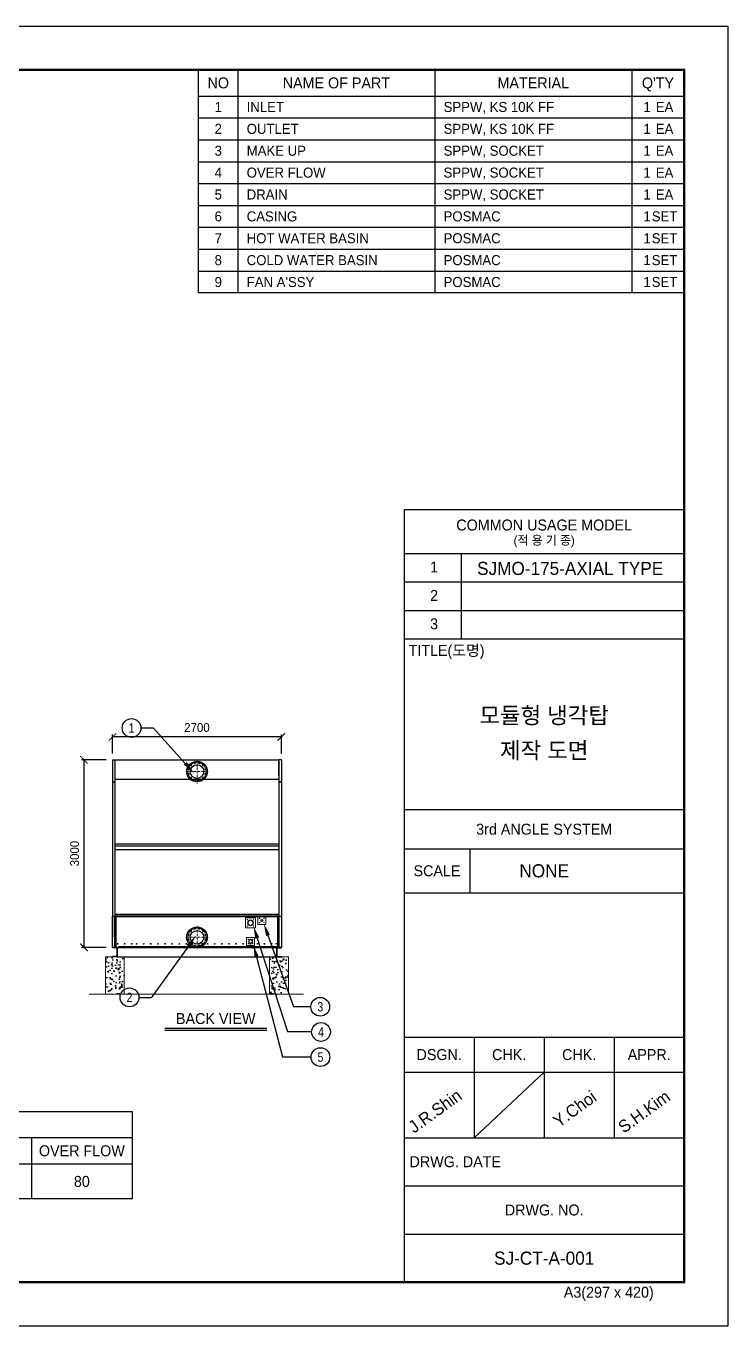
# Model space of a CAD drawing. Header units: millimetres. Extents: x 9986 to 39393, y 8440 to 29235.
# Drawn here: x 28162 to 39393, y 8440 to 29235 of the extents above; entities that cross this region are included whole.
import ezdxf
from ezdxf import colors
from ezdxf.entities.mleader import LeaderData, LeaderLine
from ezdxf.enums import TextEntityAlignment as Align
from ezdxf.math import Vec2, Vec3

# ---------------------------------------------------------------- set-up
doc = ezdxf.new("R2010")
doc.units = ezdxf.units.MM
for name, pattern in [('CENTER', [2, 1.25, -0.25, 0.25, -0.25]), ('DGN Style 4', [4.8, 2.4, -1.2, 0, -1.2]), ('HIDDEN', [0.375, 0.25, -0.125])]:
    doc.linetypes.add(name, pattern=pattern)
for name, color, linetype in [('center', 1, 'CENTER'), ('SSL', 7, 'Continuous'), ('냉각탑', 4, 'Continuous'), ('냉각탑_box', 1, 'Continuous'), ('냉각탑_dim', 1, 'Continuous'), ('냉각탑_form', 1, 'Continuous'), ('냉각탑_text', 3, 'Continuous'), ('냉각탑_찬넬방진', 1, 'Continuous')]:
    doc.layers.add(name, color=color, linetype=linetype)
doc.layers.add('L(c)', color=1, linetype='DGN Style 4', lineweight=5)
doc.styles.add('HY울릉도L', font='')
doc.styles.get("Standard").update_dxf_attribs({"font": 'arial.ttf'})
doc.styles.add('돋움', font='Dotum.ttf')
doc.styles.get('HY울릉도L').set_extended_font_data('HY울릉도L')
doc.dimstyles.new('성지DIM', dxfattribs={"dimtxt": 3.5, "dimasz": 3, "dimexe": 1, "dimexo": 2.5, "dimgap": 2, "dimtad": 1, "dimdec": 0, "dimzin": 3, "dimdsep": 46, "dimtxsty": 'HY울릉도L', "dimblk": 'ARCHTICK', "dimcen": -2, "dimclrd": 256, "dimclre": 256, "dimclrt": 7, "dimadec": 0, "dimazin": 0, "dimtfac": 1, "dimtdec": 0, "dimtofl": 0, "dimtmove": 0, "dimatfit": 3, "dimfxl": 1, "dimtolj": 1, "dimtzin": 0, "dimlwe": -1, "dimarcsym": 0})
pattern_1 = [(50, (-851156.84, -416376.63), (182.18467, -15.939086), [19.05, -209.55]), (355, (-851156.84, -416376.63), (-35.24342, 191.056845), [15.24, -167.640584]), (100.451445, (-851141.66, -416377.96), (146.941247, 175.117752), [16.19001, -178.090245]), (46.1842, (-851156.84, -416325.83), (271.07904, -42.04233), [28.575, -314.325]), (96.635558, (-851134.25, -416329.33), (237.404134, 247.426125), [24.28502, -267.13561]), (351.18415, (-851156.84, -416325.83), (237.404134, 247.426125), [22.85997, -251.45973]), (21, (-851131.44, -416338.53), (151.614391, -102.265198), [19.05, -209.55]), (326, (-851131.44, -416338.53), (61.80203, 184.187966), [15.24, -167.64]), (71.451445, (-851118.8, -416347.05), (213.41642, 81.92277), [16.19001, -178.089938]), (37.5, (-851156.84, -416376.63), (3.0886033, 84.555039), [0, -165.608, 0, -170.18, 0, -168.275]), (7.5, (-851156.84, -416376.63), (66.8196625, 100.180575), [0, -97.028, 0, -161.798, 0, -64.135]), (327.5, (-851213.48, -416376.63), (135.590595, -5.728744), [0, -63.5, 0, -198.12, 0, -262.89]), (317.5, (-851238.88, -416376.63), (148.129181, 25.426491), [0, -82.55, 0, -131.572, 0, -186.69])]

# ---------------------------------------------------------------- blocks, each defined once
blk = doc.blocks.new('냉각탑form')
at = {"layer": 'Defpoints'}
blk.add_lwpolyline([(0, 297.07), (420.1, 297.07), (420.1, 0), (0, 0)], close=True, dxfattribs=at)
at = {"layer": '냉각탑_form'}
for p, q in [((346.08, 186.55), (346.08, 10)), ((346.08, 186.55), (410.1, 186.55)), ((346.08, 186.55), (410.1, 186.55)), ((346.08, 176.54), (410.1, 176.54)), ((359.09, 176.54), (359.09, 157.04)), ((346.08, 170.04), (410.1, 170.04)), ((346.08, 163.54), (410.1, 163.54)), ((346.08, 157.04), (410.1, 157.04)), ((346.08, 157.04), (410.1, 157.04)), ((346.08, 118.03), (410.1, 118.03)), ((346.08, 109.03), (410.1, 109.03)), ((361.09, 109.03), (361.09, 99.02)), ((346.08, 99.02), (410.1, 99.02)), ((346.08, 66.02), (410.1, 66.02)), ((362.09, 66.02), (362.09, 43.01)), ((378.09, 66.02), (378.09, 43.01)), ((394.1, 66.02), (394.1, 43.01)), ((346.08, 58.01), (410.1, 58.01)), ((378.09, 58.01), (362.09, 43.01)), ((346.08, 43.01), (410.1, 43.01)), ((346.08, 32.01), (410.1, 32.01)), ((346.08, 21.01), (410.1, 21.01))]:
    blk.add_line(p, q, dxfattribs=at)
at = {"layer": '냉각탑_form', "const_width": 0.5}
blk.add_lwpolyline([(10, 287.07), (10, 10), (410.1, 10), (410.1, 287.07)], close=True, dxfattribs=at)
at = {"layer": '냉각탑_form', "style": '돋움'}
for s, height, p in [('COMMON USAGE MODEL', 2.5006, (378.09, 183.04)), ('(적 용 기 종)', 2, (378.09, 179.54)), ('3rd ANGLE SYSTEM', 2.5006, (378.09, 113.53)), ('SCALE', 2.501, (353.59, 104.03)), ('DSGN.', 2.501, (354.09, 62.02)), ('CHK.', 2.501, (370.09, 62.02)), ('CHK.', 2.501, (386.09, 62.02)), ('APPR.', 2.501, (402.1, 62.02)), ('DRWG. NO.', 2.501, (378.09, 26.51))]:
    blk.add_text(s, height=height, dxfattribs=at).set_placement(p, align=Align.MIDDLE_CENTER)
for s, height, p in [('1', 2.5, (352.02, 172.2)), ('2', 2.5, (352.02, 165.7)), ('3', 2.5, (352.02, 159.2)), ('TITLE(도명)', 2.501, (347.09, 153.14)), ('DRWG. DATE', 2.501, (347.32, 36.29)), ('A3(297 x 420)', 2.5006, (382.58, 6.47))]:
    blk.add_text(s, height=height, dxfattribs=at).set_placement(p)
blk = doc.blocks.new('_ArchTick')
at = {"color": 0, "linetype": 'ByBlock', "const_width": 0.15}
blk.add_lwpolyline([(-0.5, -0.5), (0.5, 0.5)], dxfattribs=at)
blk = doc.blocks.new('*D51')
at = {"layer": 'Defpoints', "color": 0, "transparency": 16777216}
for p in [(29547, 17863), (29547, 17497), (32247, 17497)]:
    blk.add_point(p, dxfattribs=at)
at = {"layer": '냉각탑_dim', "transparency": 16777216}
for p, q in [((29547, 17597), (29547, 17903)), ((32247, 17597), (32247, 17903))]:
    blk.add_line(p, q, dxfattribs=at)
at = {"layer": '냉각탑_dim', "lineweight": -2, "transparency": 16777216}
blk.add_line((32247, 17863), (29547, 17863), dxfattribs=at)
at = {"layer": '냉각탑_dim', "lineweight": -2, "transparency": 16777216, "xscale": 120, "yscale": 120, "zscale": 120, "rotation": 180}
blk.add_blockref('_ArchTick', (29547, 17863), dxfattribs=at)
at = {"layer": '냉각탑_dim', "lineweight": -2, "transparency": 16777216, "xscale": 120, "yscale": 120, "zscale": 120}
blk.add_blockref('_ArchTick', (32247, 17863), dxfattribs=at)
at = {"layer": '냉각탑_dim', "color": 7, "transparency": 16777216, "insert": (30897, 18013), "char_height": 140, "attachment_point": 5, "style": 'HY울릉도L'}
blk.add_mtext('\\A1;2700', dxfattribs=at)
blk = doc.blocks.new('*D52')
at = {"layer": 'Defpoints', "color": 0, "transparency": 16777216}
for p in [(29090, 17497), (29547, 17497), (29547, 14497)]:
    blk.add_point(p, dxfattribs=at)
at = {"layer": '냉각탑_dim', "transparency": 16777216}
for p, q in [((29447, 17497), (29050, 17497)), ((29447, 14497), (29050, 14497))]:
    blk.add_line(p, q, dxfattribs=at)
at = {"layer": '냉각탑_dim', "lineweight": -2, "transparency": 16777216}
blk.add_line((29090, 14497), (29090, 17497), dxfattribs=at)
at = {"layer": '냉각탑_dim', "lineweight": -2, "transparency": 16777216, "xscale": 120, "yscale": 120, "zscale": 120}
for p, rotation in [((29090, 17497), 90), ((29090, 14497), 270)]:
    blk.add_blockref('_ArchTick', p, dxfattribs=dict(at, rotation=rotation))
at = {"layer": '냉각탑_dim', "color": 7, "transparency": 16777216, "insert": (28940, 15997), "char_height": 140, "attachment_point": 5, "rotation": 90, "style": 'HY울릉도L'}
blk.add_mtext('\\A1;3000', dxfattribs=at)
blk = doc.blocks.new('A$Cede2dec9')
at = {"color": 7, "lineweight": 13}
for p, q in [((0, 160), (160, 160)), ((0, 160), (0, 0)), ((160, 0), (0, 0)), ((160, 0), (160, 160))]:
    blk.add_line(p, q, dxfattribs=at)
for centre, radius in [((30, 130), 4.5), ((30, 30), 4.5), ((80, 80), 46), ((80, 80), 40.3), ((130, 130), 4.5), ((130, 30), 4.5)]:
    blk.add_circle(centre, radius, dxfattribs=at)
for start, end in [(0, 209.93), (208.1298, 360)]:
    blk.add_arc((80, 80), 44.5, start, end, dxfattribs=at)
for points, knots in [([(41, 58), (43, 55), (45, 52), (48, 49), (53, 45), (59, 41), (62, 40), (67, 38), (73, 37), (75, 36), (78, 36), (80, 36)], [0.000001, 0.000001, 0.000001, 0.000001, 0.000001, 0.000001, 24.584374, 24.584374, 24.584374, 49.154115, 49.154115, 49.154115, 65.501735, 65.501735, 65.501735, 65.501735, 65.501735, 65.501735]), ([(80, 125), (83, 124), (87, 124), (90, 123), (97, 121), (103, 118), (106, 116), (111, 111), (116, 106), (118, 103), (121, 97), (123, 90), (123, 87), (124, 81), (123, 75), (123, 73), (122, 69), (120, 65), (120, 63), (118, 60), (117, 58)], [0, 0, 0, 0, 0, 0, 24.547509, 24.547509, 24.547509, 49.118665, 49.118665, 49.118665, 73.703274, 73.703274, 73.703274, 98.267803, 98.267803, 98.267803, 113.61018, 113.61018, 113.61018, 130.308904, 130.308904, 130.308904, 130.308904, 130.308904, 130.308904]), ([(80, 36), (83, 36), (87, 37), (90, 37), (97, 40), (103, 43), (106, 45), (110, 49), (114, 53), (115, 55), (116, 57), (117, 58)], [0, 0, 0, 0, 0, 0, 24.544009, 24.544009, 24.544009, 49.102203, 49.102203, 49.102203, 64.80281, 64.80281, 64.80281, 64.80281, 64.80281, 64.80281])]:
    blk.add_open_spline(points, degree=5, knots=knots, dxfattribs=at)
blk = doc.blocks.new('A$C0deb5804')
at = {"color": 7, "lineweight": 13}
for p, q in [((0, 130), (130, 130)), ((0, 130), (0, 0)), ((130, 0), (0, 0)), ((130, 0), (130, 130))]:
    blk.add_line(p, q, dxfattribs=at)
at = {"color": 7, "lineweight": 13, "ltscale": 8.65448e-05}
blk.add_line((39, 50), (39, 50), dxfattribs=at)
at = {"color": 7, "lineweight": 13}
for centre, radius in [((30, 100), 4.5), ((30, 30), 4.5), ((65, 65), 31.5), ((65, 65), 26.4), ((100, 100), 4.5), ((100, 30), 4.5)]:
    blk.add_circle(centre, radius, dxfattribs=at)
for start, end in [(0, 209.93), (208.1216, 360)]:
    blk.add_arc((65, 65), 30.2, start, end, dxfattribs=at)
for points, knots in [([(39, 50), (40, 48), (42, 46), (43, 44), (47, 41), (52, 38), (54, 37), (58, 36), (61, 36), (62, 35), (64, 35), (65, 35)], [0.004896, 0.004896, 0.004896, 0.004896, 0.004896, 0.004896, 17.690548, 17.690548, 17.690548, 35.365473, 35.365473, 35.365473, 44.291518, 44.291518, 44.291518, 44.291518, 44.291518, 44.291518]), ([(65, 95), (68, 95), (70, 95), (72, 94), (77, 93), (82, 90), (84, 88), (87, 85), (90, 81), (91, 79), (93, 74), (94, 69), (94, 67), (94, 63), (93, 59), (93, 58), (92, 55), (91, 53), (91, 52), (90, 51), (90, 51)], [0, 0, 0, 0, 0, 0, 17.658408, 17.658408, 17.658408, 35.337168, 35.337168, 35.337168, 53.027915, 53.027915, 53.027915, 70.701347, 70.701347, 70.701347, 80.792992, 80.792992, 80.792992, 87.938736, 87.938736, 87.938736, 87.938736, 87.938736, 87.938736]), ([(65, 35), (67, 36), (70, 36), (72, 36), (77, 38), (81, 41), (83, 42), (86, 45), (88, 48), (89, 49), (89, 50), (90, 51)], [0, 0, 0, 0, 0, 0, 17.6545, 17.6545, 17.6545, 35.318709, 35.318709, 35.318709, 43.629241, 43.629241, 43.629241, 43.629241, 43.629241, 43.629241])]:
    blk.add_open_spline(points, degree=5, knots=knots, dxfattribs=at)
blk = doc.blocks.new('A$C3ed718e9')
for p, q in [((0, 150), (0, 148)), ((0, 150), (0, 148)), ((75, 150), (0, 150)), ((0, 2), (0, 0)), ((0, 0), (0, 2)), ((63, 141), (4, 144)), ((63, 9), (4, 6)), ((70, 133), (70, 17)), ((75, 150), (75, 0)), ((75, 0), (0, 0)), ((75, 0), (0, 0))]:
    blk.add_line(p, q)
for centre, radius, start, end in [((4, 148), 4, 180, 265), ((4, 2), 4, 95, 180), ((62, 133), 8, 0, 85), ((62, 17), 8, 275, 0)]:
    blk.add_arc(centre, radius, start, end)
blk = doc.blocks.new('A$C2280a3cf')
for centre, radius in [((190, 190), 165), ((50, 228), 11.5), ((87, 293), 11.5), ((190, 190), 109), ((152, 330), 11.5), ((228, 330), 11.5), ((293, 293), 11.5), ((330, 228), 11.5), ((50, 152), 11.5), ((87, 87), 11.5), ((152, 50), 11.5), ((228, 50), 11.5), ((293, 87), 11.5), ((330, 152), 11.5)]:
    blk.add_circle(centre, radius)
at = {"layer": 'L(c)'}
for p, q in [((66, 223), (34, 232)), ((99, 281), (76, 304)), ((157, 314), (148, 346)), ((190, 0), (190, 380)), ((223, 314), (232, 346)), ((281, 281), (304, 304)), ((314, 223), (346, 232)), ((0, 190), (380, 190)), ((66, 157), (34, 148)), ((99, 99), (76, 76)), ((157, 66), (148, 34)), ((223, 66), (232, 34)), ((281, 99), (304, 76)), ((314, 157), (346, 148))]:
    blk.add_line(p, q, dxfattribs=at)
blk.add_circle((190, 190), 145, dxfattribs=at)
blk = doc.blocks.new('2')
for p, q in [((29547, 17497), (29547, 17142)), ((29547, 17497), (29585, 17497)), ((29585, 17497), (29585, 17142)), ((29587, 17247), (29587, 17497)), ((29587, 17497), (32207, 17497)), ((32207, 17458), (32207, 17497)), ((32207, 17247), (32207, 17497)), ((32209, 17497), (32209, 17142)), ((32247, 17497), (32209, 17497)), ((32247, 17497), (32247, 17142)), ((29547, 17142), (29585, 17142)), ((29547, 17140), (29547, 14998)), ((29547, 17140), (29585, 17140)), ((29585, 17140), (29585, 14998)), ((32247, 17142), (32209, 17142)), ((32209, 17140), (32209, 14998)), ((32247, 17140), (32209, 17140)), ((32247, 17140), (32247, 14998)), ((29547, 14998), (29585, 14998)), ((29547, 14996), (29547, 14667)), ((29547, 14497), (29547, 14996)), ((29547, 14996), (29585, 14996)), ((29585, 14497), (29585, 14996)), ((29587, 15026), (32207, 15026)), ((29587, 15026), (29587, 14998)), ((29587, 14998), (32207, 14998)), ((29587, 14497), (29587, 14996)), ((29587, 14996), (32207, 14996)), ((32206, 14996), (29587, 14996)), ((29587, 14996), (29587, 14497)), ((29601, 14996), (29601, 14497)), ((32193, 14983), (29601, 14983)), ((32193, 14497), (32193, 14996)), ((32206, 14497), (32206, 14996)), ((32207, 15026), (32207, 14998)), ((32207, 14996), (32207, 14497)), ((32209, 14998), (32247, 14998)), ((32209, 14996), (32247, 14996)), ((32209, 14996), (32209, 14497)), ((32247, 14996), (32247, 14667)), ((32247, 14996), (32247, 14497)), ((32247, 14497), (29547, 14497)), ((32247, 14497), (29548, 14497)), ((29587, 14497), (32206, 14497)), ((30671, 14497), (29588, 14497)), ((32247, 14497), (29588, 14497)), ((29601, 14499), (29646, 14499)), ((29646, 14511), (32193, 14511)), ((29646, 14511), (29646, 14497)), ((31515, 14497), (30673, 14497)), ((32247, 14497), (31517, 14497))]:
    blk.add_line(p, q)
at = {"ltscale": 500}
for p, q in [((29585, 17187), (32209, 17187)), ((29585, 16153), (32209, 16153)), ((29585, 16123), (32209, 16123)), ((29585, 16063), (32209, 16063)), ((29547, 14497), (29877, 14497))]:
    blk.add_line(p, q, dxfattribs=at)
at = {"color": 7, "lineweight": 13}
for p, q in [((31869, 14992), (31869, 14862)), ((31869, 14992), (31999, 14992)), ((31999, 14862), (31999, 14992)), ((31999, 14862), (31869, 14862))]:
    blk.add_line(p, q, dxfattribs=at)
for centre in [(31899, 14962), (31899, 14892), (31969, 14962), (31969, 14892)]:
    blk.add_circle(centre, 4.5, dxfattribs=at)
for centre in [(29627, 14551), (29740, 14551), (29854, 14551), (29931, 14551), (30045, 14551), (30159, 14551), (30272, 14551), (30386, 14551), (30499, 14551), (30613, 14551), (30727, 14551), (30772, 14551), (30822, 14551), (30872, 14551), (30922, 14551), (30972, 14551), (31022, 14551), (31068, 14551), (31181, 14551), (31295, 14551), (31409, 14551), (31522, 14551), (31636, 14551), (31749, 14551), (31863, 14551), (31977, 14551), (32090, 14551), (32167, 14551)]:
    blk.add_circle(centre, 4.09)
at = {"layer": 'center'}
for p, q in [((29627, 14559), (29627, 14543)), ((29740, 14559), (29740, 14543)), ((29854, 14559), (29854, 14543)), ((29931, 14559), (29931, 14543)), ((30045, 14559), (30045, 14543)), ((30159, 14559), (30159, 14543)), ((30272, 14559), (30272, 14543)), ((30386, 14559), (30386, 14543)), ((30499, 14559), (30499, 14543)), ((30613, 14559), (30613, 14543)), ((30727, 14559), (30727, 14543)), ((30772, 14559), (30772, 14543)), ((30822, 14559), (30822, 14543)), ((30872, 14559), (30872, 14543)), ((30922, 14559), (30922, 14543)), ((30972, 14559), (30972, 14543)), ((31022, 14559), (31022, 14543)), ((31068, 14559), (31068, 14543)), ((31181, 14559), (31181, 14543)), ((31295, 14559), (31295, 14543)), ((31409, 14559), (31409, 14543)), ((31522, 14559), (31522, 14543)), ((31636, 14559), (31636, 14543)), ((31749, 14559), (31749, 14543)), ((31863, 14559), (31863, 14543)), ((31977, 14559), (31977, 14543)), ((32090, 14559), (32090, 14543)), ((32167, 14559), (32167, 14543)), ((29634, 14551), (29619, 14551)), ((29748, 14551), (29733, 14551)), ((29862, 14551), (29846, 14551)), ((29939, 14551), (29924, 14551)), ((30053, 14551), (30037, 14551)), ((30166, 14551), (30151, 14551)), ((30280, 14551), (30264, 14551)), ((30394, 14551), (30378, 14551)), ((30507, 14551), (30492, 14551)), ((30621, 14551), (30605, 14551)), ((30734, 14551), (30719, 14551)), ((30780, 14551), (30764, 14551)), ((30830, 14551), (30814, 14551)), ((30880, 14551), (30864, 14551)), ((30914, 14551), (30930, 14551)), ((30964, 14551), (30980, 14551)), ((31014, 14551), (31030, 14551)), ((31075, 14551), (31060, 14551)), ((31189, 14551), (31174, 14551)), ((31303, 14551), (31287, 14551)), ((31416, 14551), (31401, 14551)), ((31530, 14551), (31514, 14551)), ((31644, 14551), (31628, 14551)), ((31757, 14551), (31742, 14551)), ((31871, 14551), (31855, 14551)), ((31984, 14551), (31969, 14551)), ((32098, 14551), (32083, 14551)), ((32174, 14551), (32159, 14551))]:
    blk.add_line(p, q, dxfattribs=at)
at = {"layer": 'SSL'}
for p, q in [((29975, 14497), (29779, 14497)), ((31918, 14497), (32247, 14497)), ((29622, 14347), (32172, 14347))]:
    blk.add_line(p, q, dxfattribs=at)
blk.add_circle((31934, 14927), 17, dxfattribs=at)
at = {"layer": '냉각탑'}
blk.add_line((29547, 14497), (32246, 14497), dxfattribs=at)
at = {"layer": '냉각탑', "color": 6, "linetype": 'HIDDEN'}
for p, q in [((29906, 14497), (29548, 14497)), ((31404, 14497), (30785, 14497)), ((31380, 14497), (30808, 14497)), ((32247, 14497), (31983, 14497))]:
    blk.add_line(p, q, dxfattribs=at)
at = {"layer": '냉각탑', "ltscale": 30}
blk.add_line((29548, 14497), (32247, 14497), dxfattribs=at)
at = {"layer": '냉각탑_찬넬방진', "ltscale": 150}
for p, q in [((29547, 14497), (29599, 14497)), ((29599, 14497), (32246, 14497))]:
    blk.add_line(p, q, dxfattribs=at)
at = {"layer": '냉각탑_찬넬방진', "ltscale": 30}
blk.add_line((29548, 14497), (32060, 14497), dxfattribs=at)
blk.add_line((29548, 14497), (32060, 14497), dxfattribs=at)
at = {"layer": '냉각탑_찬넬방진', "linetype": 'HIDDEN'}
for q in [(29548, 14497), (29571, 14497)]:
    blk.add_line((30468, 14497), q, dxfattribs=at)
at = {"color": 1, "lineweight": -3, "xscale": -1, "rotation": 270}
for name, p in [('A$Cede2dec9', (31674, 14809)), ('A$C0deb5804', (31689, 14526))]:
    blk.add_blockref(name, p, dxfattribs=at)
at = {"layer": 'SSL'}
for name, p in [('A$C2280a3cf', (30708, 17119)), ('A$C2280a3cf', (30708, 14468)), ('A$C3ed718e9', (29547, 14347))]:
    blk.add_blockref(name, p, dxfattribs=at)
at = {"layer": 'SSL', "xscale": -1}
blk.add_blockref('A$C3ed718e9', (32247, 14347), dxfattribs=at)

msp = doc.modelspace()

# ---------------------------------------------------------------- hatches: boundary and pattern name
h = msp.add_hatch()
h.set_pattern_fill('AR-CONC', color=4)
h.set_pattern_definition(pattern_1)
h.paths.add_polyline_path([(29734.7, 14346.9), (29434.7, 14346.9), (29434.7, 13746.9), (29734.7, 13746.9)])
h = msp.add_hatch()
h.set_pattern_fill('AR-CONC', color=4)
h.set_pattern_definition(pattern_1)
h.paths.add_polyline_path([(32059.5, 14346.9), (32359.5, 14346.9), (32359.5, 13746.9), (32059.5, 13746.9)])

# ---------------------------------------------------------------- linework, layer by layer
at = {"lineweight": 5}
msp.add_line((29170.3, 13746.6), (32601.4, 13746.6), dxfattribs=at)
for points in [[(29434.7, 13746.9), (29434.7, 14346.9), (29734.7, 14346.9), (29734.7, 13746.9)], [(32359.5, 13746.9), (32359.5, 14346.9), (32059.5, 14346.9), (32059.5, 13746.9)]]:
    msp.add_lwpolyline(points, dxfattribs=at)
at = {"layer": '냉각탑_box'}
for p, q in [((31552.8, 28534.9), (31552.8, 24964.9)), ((34702.8, 28534.9), (34702.8, 24964.9)), ((37852.8, 28534.9), (37852.8, 24964.9)), ((30922.8, 28114.9), (38692.8, 28114.9)), ((30922.8, 27764.9), (38692.8, 27764.9)), ((30922.8, 27414.9), (38692.8, 27414.9)), ((30922.8, 27064.9), (38692.8, 27064.9)), ((30922.8, 26714.9), (38692.8, 26714.9)), ((30922.8, 26364.9), (38692.8, 26364.9)), ((30922.8, 26014.9), (38692.8, 26014.9)), ((30922.8, 25664.9), (38692.8, 25664.9)), ((30922.8, 25314.9), (38692.8, 25314.9)), ((30380.5, 13206), (32013.9, 13206)), ((30380.5, 13171), (32013.9, 13171)), ((24470.5, 11453), (29860.5, 11453)), ((24470.5, 11453), (29860.5, 11453)), ((28250.5, 11453), (28250.5, 10473)), ((28250.5, 11453), (28250.5, 10473)), ((14810.5, 11033), (29860.5, 11033)), ((14810.5, 11033), (29860.5, 11033))]:
    msp.add_line(p, q, dxfattribs=at)
for points in [[(30922.8, 24964.9), (30922.8, 28534.9), (38692.8, 28534.9), (38692.8, 24964.9)], [(14810.5, 11873), (29860.5, 11873), (29860.5, 10473), (14810.5, 10473)], [(14810.5, 11873), (29860.5, 11873), (29860.5, 10473), (14810.5, 10473)]]:
    msp.add_lwpolyline(points, close=True, dxfattribs=at)
at = {"layer": '냉각탑_dim', "linetype": 'ByBlock', "lineweight": -3}
for centre in [(29850.8, 18005.8), (29817.6, 13696.8), (32870.1, 13546.3), (32881.2, 13143.6), (32872.8, 12741.4)]:
    msp.add_circle(centre, 150, dxfattribs=at)

# ---------------------------------------------------------------- block references
msp.add_blockref('2', (0, 0))
at = {"layer": '냉각탑_form', "xscale": 70, "yscale": 70, "zscale": 70}
msp.add_blockref('냉각탑form', (9985.8, 8440), dxfattribs=at)

# ---------------------------------------------------------------- texts
at = {"layer": '냉각탑_text', "style": '돋움'}
for s, height, p in [('NO', 175, (31237.8, 28324.9)), ('NAME OF PART', 175, (33127.8, 28324.9)), ('MATERIAL', 175, (36277.8, 28324.9)), ("Q'TY", 175, (38272.8, 28324.9)), ('1', 161, (31237.8, 27939.9)), ('1', 161, (38097.8, 27939.9)), ('EA', 161, (38377.8, 27939.9)), ('2', 161, (31237.8, 27589.9)), ('1', 161, (38097.8, 27589.9)), ('EA', 161, (38377.8, 27589.9)), ('3', 161, (31237.8, 27239.9)), ('1', 161, (38097.8, 27239.9)), ('EA', 161, (38377.8, 27239.9)), ('4', 161, (31237.8, 26889.9)), ('1', 161, (38097.8, 26889.9)), ('EA', 161, (38377.8, 26889.9)), ('5', 161, (31237.8, 26539.9)), ('1', 161, (38097.8, 26539.9)), ('EA', 161, (38377.8, 26539.9)), ('6', 161, (31237.8, 26189.9)), ('1', 161, (38097.8, 26189.9)), ('SET', 161, (38377.8, 26189.9)), ('7', 161, (31237.8, 25839.9)), ('1', 161, (38097.8, 25839.9)), ('SET', 161, (38377.8, 25839.9)), ('8', 161, (31237.8, 25489.9)), ('1', 161, (38097.8, 25489.9)), ('SET', 161, (38377.8, 25489.9)), ('9', 161, (31237.8, 25139.9)), ('1', 161, (38097.8, 25139.9)), ('SET', 161, (38377.8, 25139.9)), ('SJMO-175-AXIAL TYPE', 210.051, (36867.9, 20558.3)), ('모듈형 냉각탑', 262.5, (36452.2, 18207)), ('제작 도면', 262.5, (36452.2, 17647)), ('NONE', 210.05, (36452.2, 15721.8)), ('BACK VIEW', 175, (31197.2, 13357.7)), ('OVER FLOW', 175, (29055.5, 11243)), ('OVER FLOW', 175, (29055.5, 11243)), ('80', 175, (29055.5, 10753)), ('SJ-CT-A-001', 210.051, (36452.2, 9525.3))]:
    msp.add_text(s, height=height, dxfattribs=at).set_placement(p, align=Align.MIDDLE_CENTER)
for s, p in [('INLET', (31692.8, 27939.9)), ('SPPW, KS 10K FF', (34842.8, 27939.9)), ('OUTLET', (31692.8, 27589.9)), ('SPPW, KS 10K FF', (34842.8, 27589.9)), ('MAKE UP', (31692.8, 27239.9)), ('SPPW, SOCKET', (34842.8, 27239.9)), ('OVER FLOW', (31692.8, 26889.9)), ('SPPW, SOCKET', (34842.8, 26889.9)), ('DRAIN', (31692.8, 26539.9)), ('SPPW, SOCKET', (34842.8, 26539.9)), ('CASING', (31692.8, 26189.9)), ('POSMAC', (34842.8, 26189.9)), ('HOT WATER BASIN', (31692.8, 25839.9)), ('POSMAC', (34842.8, 25839.9)), ('COLD WATER BASIN', (31692.8, 25489.9)), ('POSMAC', (34842.8, 25489.9)), ("FAN A'SSY", (31692.8, 25139.9)), ('POSMAC', (34842.8, 25139.9))]:
    msp.add_text(s, height=161, dxfattribs=at).set_placement(p, align=Align.MIDDLE_LEFT)
at = {"layer": '냉각탑_text', "width": 0.8}
for s, p in [('1', (29850.8, 18005.8)), ('2', (29817.6, 13696.8)), ('3', (32870.1, 13546.3)), ('4', (32881.2, 13143.6)), ('5', (32872.8, 12741.4))]:
    msp.add_text(s, height=150, dxfattribs=at).set_placement(p, align=Align.MIDDLE_CENTER)
at = {"layer": '냉각탑_text', "style": '돋움'}
for s, p in [('J.R.Shin', (34370, 11514.9)), ('Y.Choi', (36685.3, 11608.3)), ('S.H.Kim', (37726.5, 11514.9))]:
    msp.add_text(s, height=196.05, rotation=35.81856, dxfattribs=at).set_placement(p)

# ---------------------------------------------------------------- dimensions: what is measured, and where the dimension line sits
at = {"layer": '냉각탑_dim'}
dim = msp.add_linear_dim(base=(29547.2, 17862.6), p1=(32247.1, 17496.6), p2=(29547.2, 17496.6), dimstyle='성지DIM', override={"dimscale": 40}, dxfattribs=at)
dim.commit()
dim.dimension.update_dxf_attribs({"geometry": '*D51', "text_midpoint": (30897.2, 18012.6)})
dim = msp.add_linear_dim(base=(29090, 17496.6), p1=(29547.2, 14496.9), p2=(29547.2, 17496.6), angle=90, dimstyle='성지DIM', override={"dimscale": 40}, dxfattribs=at)
dim.commit()
dim.dimension.update_dxf_attribs({"geometry": '*D52', "text_midpoint": (28940, 15996.8)})

# ---------------------------------------------------------------- leaders
at = {"layer": '냉각탑_dim', "lineweight": -3}
ml = msp.add_multileader_mtext('Standard', dxfattribs=at)
ml.set_content('')
ml.set_leader_properties(color=256)
ml.build(insert=Vec2(0, 0))
ml.multileader.update_dxf_attribs({"text_right_attachment_type": 6, "dogleg_length": 5, "arrow_head_size": 199.5, "scale": 30})
ctx = ml.context
ctx.base_point, ctx.scale, ctx.char_height, ctx.arrow_head_size, ctx.landing_gap_size, ctx.plane_origin = Vec3(30000.8, 18001.1), 30, 7.18, 199.5, 3.59, Vec3(30592.7, 17915.9)
ctx.right_attachment, ctx.text_align_type = 6, 2
notes = []
notes.append((ctx, [(0, (1, 1, 0), (30200.3, 18001.1), (-1, 0), 199.5, [(0, [(30843.9, 17292)], 0, [])])]))
ctx.mtext, ml.multileader.dxf.content_type = None, 0
ml = msp.add_multileader_mtext('Standard', dxfattribs=at)
ml.set_content('')
ml.set_leader_properties(color=256)
ml.build(insert=Vec2(0, 0))
ml.multileader.update_dxf_attribs({"text_right_attachment_type": 6, "dogleg_length": 5, "arrow_head_size": 199.5, "scale": 30})
ctx = ml.context
ctx.base_point, ctx.scale, ctx.char_height, ctx.arrow_head_size, ctx.landing_gap_size, ctx.plane_origin = Vec3(32731.4, 13151.4), 30, 7.18, 199.5, 3.59, Vec3(32109.9, 12872.3)
ctx.right_attachment = 6
notes.append((ctx, [(0, (1, 1, 0), (32347.9, 13151.4), (1, 0), 383.5, [(0, [(31800.8, 14834.1)], 0, [])])]))
ctx.mtext, ml.multileader.dxf.content_type = None, 0
ml = msp.add_multileader_mtext('Standard', dxfattribs=at)
ml.set_content('')
ml.set_leader_properties(color=256)
ml.build(insert=Vec2(0, 0))
ml.multileader.update_dxf_attribs({"text_right_attachment_type": 6, "dogleg_length": 5, "arrow_head_size": 199.5, "scale": 30})
ctx = ml.context
ctx.base_point, ctx.scale, ctx.char_height, ctx.arrow_head_size, ctx.landing_gap_size, ctx.plane_origin = Vec3(32720.2, 13551.7), 30, 7.18, 199.5, 3.59, Vec3(33100.6, 13160.3)
ctx.right_attachment = 6
notes.append((ctx, [(0, (1, 1, 0), (32440.7, 13551.7), (1, 0), 279.5, [(0, [(31966.3, 14877.7)], 0, [])])]))
ctx.mtext, ml.multileader.dxf.content_type = None, 0
ml = msp.add_multileader_mtext('Standard', dxfattribs=at)
ml.set_content('')
ml.set_leader_properties(color=256)
ml.build(insert=Vec2(0, 0))
ml.multileader.update_dxf_attribs({"text_right_attachment_type": 6, "dogleg_length": 5, "arrow_head_size": 199.5, "scale": 30})
ctx = ml.context
ctx.base_point, ctx.scale, ctx.char_height, ctx.arrow_head_size, ctx.landing_gap_size, ctx.plane_origin = Vec3(29967.5, 13692.1), 30, 7.18, 199.5, 3.59, Vec3(31005.8, 13181.9)
ctx.right_attachment, ctx.text_align_type = 6, 2
notes.append((ctx, [(0, (1, 1, 0), (30167, 13692.1), (-1, 0), 199.5, [(0, [(30875.7, 14678.8)], 0, [])])]))
ctx.mtext, ml.multileader.dxf.content_type = None, 0
ml = msp.add_multileader_mtext('Standard', dxfattribs=at)
ml.set_content('')
ml.set_leader_properties(color=256)
ml.build(insert=Vec2(0, 0))
ml.multileader.update_dxf_attribs({"text_right_attachment_type": 6, "dogleg_length": 5, "arrow_head_size": 199.5, "scale": 30})
ctx = ml.context
ctx.base_point, ctx.scale, ctx.char_height, ctx.arrow_head_size, ctx.landing_gap_size, ctx.plane_origin = Vec3(32722.8, 12744.6), 30, 7.18, 199.5, 3.59, Vec3(32702.3, 13608.7)
ctx.right_attachment = 6
notes.append((ctx, [(0, (1, 1, 0), (32265.3, 12744.6), (1, 0), 457.5, [(0, [(31800.8, 14536.1)], 0, [])])]))
ctx.mtext, ml.multileader.dxf.content_type = None, 0
for ctx, leaders in notes:
    for number, flags, end, landing, length, lines in leaders:
        leader = LeaderData()
        leader.index, (leader.has_last_leader_line, leader.has_dogleg_vector, leader.attachment_direction) = number, flags
        leader.last_leader_point, leader.dogleg_vector, leader.dogleg_length = Vec3(end), Vec3(landing), length
        for number, points, colour, breaks in lines:
            line = LeaderLine()
            line.index, line.vertices, line.color, line.breaks = number, Vec3.list(points), colors.encode_raw_color(colour), breaks
            leader.lines.append(line)
        ctx.leaders.append(leader)

doc.saveas('drawing.dxf')
